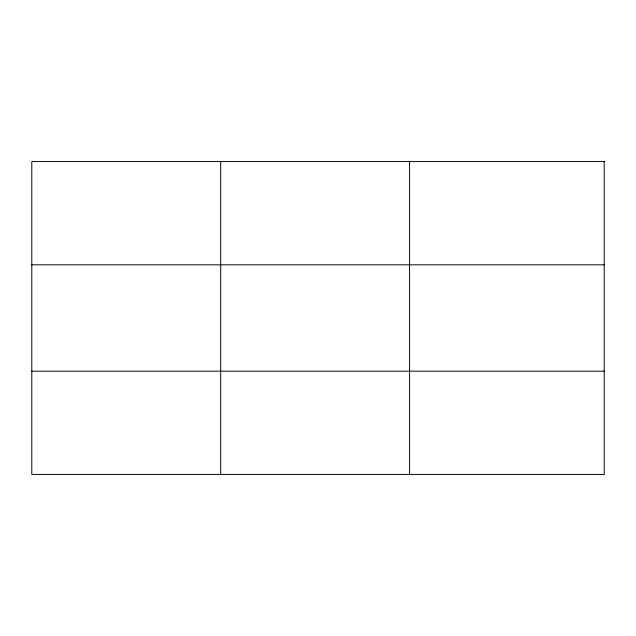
<?xml version="1.0" encoding="UTF-8"?>
<svg xmlns="http://www.w3.org/2000/svg" width="636" height="636" viewBox="0 0 636 636"><rect width="100%" height="100%" fill="white"/><g stroke="black" fill="none" stroke-linecap="round" stroke-linejoin="round"><path stroke-width="0.95" d="M220.692 474.432L220.692 161.568M409.584 474.432L409.584 161.568M31.8 264.815L604.2 264.815M31.8 371.185L604.2 371.185M604.2 161.568L604.2 474.432L31.8 474.432L31.8 161.568L604.2 161.568"/></g></svg>
